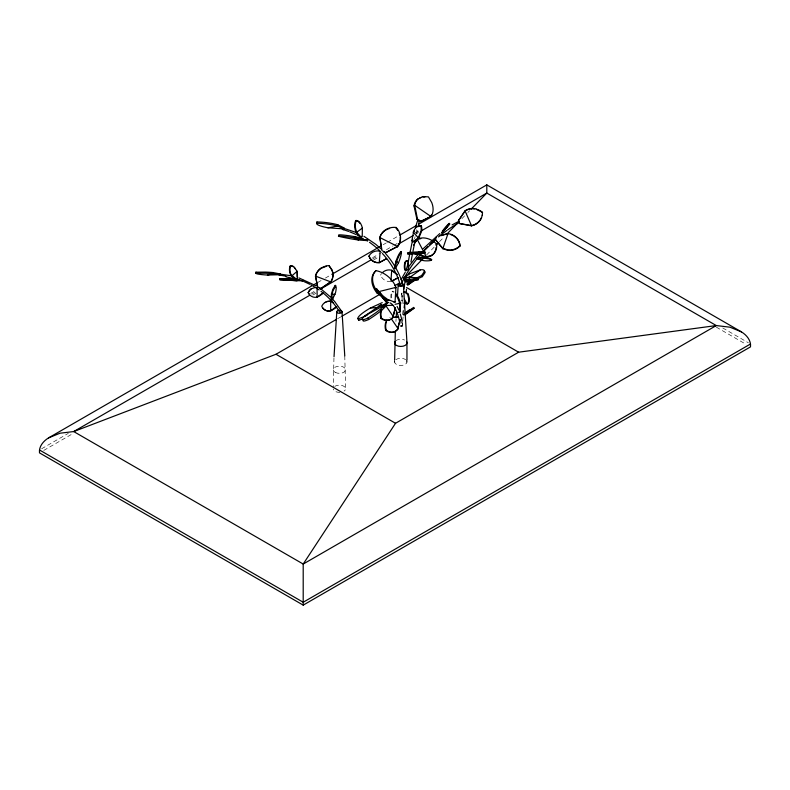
<?xml version="1.0" encoding="UTF-8"?>
<svg xmlns="http://www.w3.org/2000/svg" width="790" height="790" viewBox="0 0 790 790"><rect width="100%" height="100%" fill="white"/><g stroke="black" fill="none" stroke-linecap="round" stroke-linejoin="round"><path stroke-width="0.59" stroke-dasharray="3.95 2.96" d="M402.08 300.664L402.1 293.643L401.448 293.92L401.626 300.862M333.963 357.88L333.212 387.811M395.928 321.54L396.086 319.081M403.878 310.075C403.463 309.858 401.656 337.932 401.883 321.402M402.594 314.519L403.226 308.752M401.932 303.943L402.979 295.796M416.607 234.136L417.93 228.419M380.563 275.187L380.592 275.058A9.628 9.5 13.5 0 1 381.6 273.498M390.853 281.694L390.882 281.576A9.628 9.5 13.5 0 1 380.592 275.058M401.942 292.971L401.448 293.92L403.157 296.951M426.61 254.923L435.211 246.085M439.507 241.661L443.812 237.247M461.864 218.682L467.028 213.389M467.887 212.5L469.606 210.733M403.295 314.805L404.342 314.163M317.906 282.385L321.115 280.529M325.391 278.06L330.734 274.979M383.111 244.742L386.32 242.886M387.386 242.273L398.081 236.101M41.633 448.769L68.325 433.354M310.658 293.446L315.99 290.365M372.574 257.698L377.916 254.617M378.983 254.005L382.182 252.148M386.448 249.689L392.857 245.986M393.924 245.374L397.123 243.527M415.273 233.05L419.549 230.581M311.744 294.127L316.01 291.668M372.584 259.001L377.926 255.921M416.35 233.731L418.483 232.497M43.766 450.419L72.591 433.769M312.791 295.095L315.99 293.248M373.64 259.969L377.916 257.5M337.547 318.735L340.727 316.899M389.717 317.481L390.27 317.264M390.971 298.087A11.949 5.737 69.6 0 1 392.087 291.431L392.877 291.135A11.949 5.737 69.6 0 1 394.2 292.024M402.14 326.26L399.967 326.132M400.421 325.875L401.429 325.994M722.741 327.969L748.367 342.761M716.332 327.149L746.234 344.41M402.999 314.45L403.759 315.457M402.505 323.525L402.683 323.841A1.55 1.363 -12.3 0 1 402.377 325.213L402.061 325.47A1.619 1.422 -12.3 0 1 400.866 325.727M402.406 322.508L402.772 324.186M344.766 355.974L345.595 388.522M406.949 359.973L406.949 362.353M394.644 359.973L394.644 362.353M395.879 340.688A6.202 3.585 0 0 1 404.579 340.026M406.534 360.507A6.202 3.585 0 0 1 400.797 365.464A6.202 3.585 0 0 1 395.069 360.507M395.879 359.697A6.202 3.585 0 0 1 405.724 359.697M334.743 386.399A6.202 3.585 0 0 1 343.492 386.063A6.202 3.585 0 0 1 344.075 391.119M339.819 392.334A6.202 3.585 0 0 1 333.212 388.996M401.093 322.893A1.619 1.422 -12.3 0 1 402.515 323.446M414.612 238.866A140.64 25.408 -82.6 0 1 415.115 236.526M415.896 233.06A140.64 25.408 -82.6 0 1 416.676 229.653M391.761 297.791A11.949 5.737 69.6 0 1 392.877 291.135M392.087 291.431A11.949 5.737 69.6 0 1 393.42 292.31M335.325 372.446A6.202 3.585 0 0 0 345.497 370.441A6.202 3.585 0 0 0 337.409 366.363A6.202 3.585 0 0 0 335.325 372.446"/><path stroke-width="1.19" d="M362.225 236.289L362.383 228.073A9.628 5.392 82.1 0 0 356.31 220.479L355.678 220.568A9.628 5.392 82.1 0 0 356.221 232.645L360.694 237.237L361.79 236.348M395.523 293.288A11.949 5.737 69.6 0 1 400.382 303.232L400.175 312.001L398.279 312.425M395 302.323L395.968 287.372A20.599 14.536 41.1 0 0 375.922 270.654L375.161 271.533A20.599 14.536 41.1 0 0 376.791 292.823L387.475 300.447M331.217 299.894L331.435 293.999L332.768 289.476L335.217 285.358L336.165 287.313A8.364 2.587 -74.2 0 1 335.444 292.962L332.215 300.072L331.217 299.894L332.817 291.095L335.809 285.516M255.802 273.31L255.861 272.195L265.42 272.086A13.618 1.363 2.1 0 1 273.143 272.57L280.262 273.972L280.233 274.732L267.405 275.038A13.608 1.363 2.1 0 1 257.066 273.883L255.802 273.31L265.361 273.202A13.618 1.363 2.1 0 1 273.083 273.676L280.233 274.732M273.143 272.57L273.083 273.676L267.405 275.038M279.107 275.009L279.137 274.239L280.262 273.972M317.738 287.501L315.496 276.085A14.072 13.084 1.4 0 1 321.323 267.82L326.28 265.865L328.966 265.588L331.948 269.765L332.728 272.185A14.072 13.084 1.4 0 1 330.694 281.882L320.75 288.646L319.762 288.261M320.75 288.646L330.694 281.882L315.496 276.085L317.758 287.204L320.77 288.35M328.966 265.588L331.918 270.2M334.032 356.675L336.787 311.892M395.326 331.356L394.644 359.973M396.155 317.856L396.531 311.714M397.518 295.756L398.19 284.716M297.198 279.541L297.129 280.657L279.808 279.709L279.887 278.584L294.808 279.393M302.866 280.104L302.817 280.875L291.056 280.411L291.135 279.295L295.993 279.492M416.942 258.31L422.976 257.362L428.881 258.281A8.275 2.192 5.2 0 1 431.636 259.535L430.777 260.443A7.851 2.084 5.2 0 1 423.983 260.71L416.844 258.814L416.942 258.31L422.926 257.984L428.832 258.903A8.275 2.192 5.2 0 1 431.587 260.147M380.148 251.26L379.259 262.685A9.628 9.5 13.5 0 1 368.96 256.177L368.989 256.059A9.628 9.5 13.5 0 1 380.148 251.26L380.118 251.388M390.971 280.44L391.741 270.269A9.628 9.5 13.5 0 0 382.903 272.165M413.851 280.46A7.851 2.084 5.2 0 0 417.574 280.045L418.424 279.137A8.275 2.192 5.2 0 0 415.668 277.882L409.763 276.964L409.24 280.114L410.78 280.312M422.976 257.362L422.443 260.512M418.344 226.197L419.332 220.39L417.791 220.074L418.404 220.835M415.817 278.386L421.702 275.463L424.477 271.316A17.469 4.473 -29.1 0 0 420.359 269.834L408.479 274.258L405.448 276.421L405.082 280.736L405.724 281.902A17.469 4.473 -29.1 0 0 413.654 280.667L422.344 276.638L425.119 272.481A17.469 4.473 -29.1 0 0 424.131 271.059M482.275 215.324L482.512 212.411L480.409 210.742L475.422 208.728L472.736 208.461A13.618 13.223 1.4 0 0 465.113 210.713L458.457 220.637L465.122 210.999A13.618 13.223 1.4 0 1 470.06 209.004M404.134 307.754L404.717 303.113M404.638 262.784L404.342 265.815A8.364 2.498 -79.7 0 0 404.994 270.111L405.981 270.684L408.193 269.37L408.687 267.632L408.173 261.184L406.228 260.611L404.638 262.784L407.334 260.582M405.231 262.892L404.944 265.934A8.364 2.498 -79.7 0 0 405.596 270.229L405.981 270.684L408.479 261.925L407.877 261.806M316.8 223.274L316.968 221.98A16.6 2.834 7.6 0 1 337.804 224.775L344.302 228.043L344.183 228.932L327.929 227.777A16.6 2.834 7.6 0 1 316.8 223.274A16.6 2.834 7.6 0 1 337.636 226.068L344.183 228.932M337.804 224.775L337.636 226.068L327.929 227.777M342.258 229.268L342.376 228.379M406.08 292.695L406.554 289.219M403.937 288.824L405.31 279.591M411.837 240.595L413.921 230.394A10.191 5.974 -74.6 0 1 419.638 225.683L421.416 225.96A9.776 5.728 -74.6 0 1 421.593 231.263L418.749 238.254L413.259 241.898L411.837 240.595L412.518 241.029M367.32 240.624L358.492 239.992A16.6 1.165 9.6 0 1 338.495 236.24L338.713 234.926A16.6 1.165 9.6 0 1 354.394 236.585L363.272 238.452M408.341 261.49L409.783 253.788M410.938 262.013L412.38 254.35M409.98 252.681L412.736 239.34M413.012 251.121L414.296 244.712M392.946 317.086L395.415 307.587L392.946 317.086A11.949 9.371 68.5 0 1 381.007 318.498A11.949 9.371 68.5 0 1 381.274 309.789M397.656 329.045L400.135 319.535L397.656 329.045A11.949 9.371 68.5 0 1 385.718 330.447A11.949 9.371 68.5 0 1 386.942 319.98M418.394 224.37L486.798 184.88L741.464 331.899C746.59 335.039 751.26 340.48 750.5 346.879L303.202 605.12L39.5 452.877C38.74 446.478 43.411 441.047 48.536 437.907L311.497 286.089M396.017 261.144L394.368 268.274L395.217 268.728L398.535 262.774A9.628 1.817 -69.8 0 0 401.448 252.04L400.737 251.783A9.628 1.817 -69.8 0 0 396.017 261.144L398.535 262.774M394.862 268.452L396.728 261.401A9.628 1.817 -69.8 0 1 401.448 252.04M482.265 215.038L481.515 217.843A13.608 13.223 1.4 0 1 471.551 225.861L459.731 223.58L458.457 220.44M415.362 227.727L417.722 220.183M290.147 266.052L289.713 267.385A8.216 5.658 78.6 0 0 290.69 274.93C292.014 276.52 295.539 281.122 297.534 278.297L297.139 271.306L293.86 266.704A7.87 5.421 78.6 0 0 290.601 265.944L290.147 266.052A7.87 5.421 78.6 0 1 293.396 266.813M290.601 265.944L290.177 267.277A8.216 5.658 78.6 0 0 291.154 274.821L296.497 279.245M342.86 228.725L343.206 229.752L343.788 228.636M439.892 235.627L448.019 233.593L450.646 234.176A13.983 13.163 -3.2 0 1 459.978 245.641L460.017 246.036A13.647 12.847 -3.2 0 1 447.881 250.331L442.795 248.702L435.389 239.686L436.435 236.773M332.244 299.015L333.538 296.201M381.471 248.732L379.881 237.563A16.6 14.625 25.3 0 1 396.175 227.461A16.6 14.625 25.3 0 1 397.558 246.46L385.382 252.849L383.634 251.971M382.044 250.736L379.881 237.563L397.558 246.46L385.382 252.849M396.175 227.461L395.899 228.024A16.6 14.625 25.3 0 1 397.844 230.522M414.533 230.571L413.713 232.29L413.091 232.102L418.749 238.254M401.685 283.146L403.631 279.196A113.523 85.656 -35.8 0 1 421.277 253.629M401.103 279.68L405.319 272.125M441.956 232.912L449.707 223.935L441.956 232.912C442.528 228.774 456.906 215.344 444.039 229.969M414.819 242.836L417.209 239.321L419.648 238.333A17.36 13.114 44.3 0 1 436.594 244.041A16.936 12.808 44.3 0 1 431.478 255.397M413.535 245.157L417.209 239.321L426.304 256.799L425.692 257.471L420.181 255.595M741.464 331.899L730.029 327.208L716.293 325.559L518.625 352.202L395.523 423.282L303.202 564.05L303.202 605.12M409.289 265.963L418.206 254.281M376.791 292.823L377.561 291.935L395.968 287.372L395.197 288.251M435.991 244.703L436.594 244.041M404.806 314.815A9.727 0.553 -35.4 0 0 410.593 310.904L414.167 308.031L405.319 313.551M405.112 277.014L406.83 275.246M408.549 273.478L422.314 259.337M436.07 245.196L438.648 242.55M446.39 234.591L458.427 222.217M471.324 208.965L486.798 193.056L486.798 184.88M423.163 248.741L439.803 233.573M424.684 250.252L435.369 240.012M384.454 306.273L388.413 302.274M383.792 304.979L386.241 302.728M429.78 244.762L435.241 239.775A113.523 85.656 -35.8 0 0 431.261 243.271M376.968 289.407L386.261 300.684L385.52 301.296L379.457 293.663L380.197 293.06L387.791 302.59L387.288 303.005L376.228 290.009L376.968 289.407L376.534 288.785L385.885 300.19M362.383 228.073L356.221 232.645M408.104 283.669L409.98 282.158M405.181 313.294L413.703 307.379L413.664 308.663M404.697 314.706L410.336 310.174L409.882 309.522L404.964 313.038M418.433 220.44L416.972 219.432L413.99 205.884L414.711 205.321A16.896 12.531 53.5 0 1 418.374 198.606M416.972 219.432L417.476 219.047L414.711 205.321L430.975 216.519L420.191 221.654L419.164 220.943M420.191 221.654L430.975 216.519M368.624 319.525L367.745 318.143A20.599 2.725 -32.3 0 1 364.733 315.98L380.978 304.851L384.276 305.236L385.155 306.619A20.599 2.725 -32.3 0 1 368.624 319.525A20.599 2.725 -32.3 0 1 363.252 319.99M411.778 280.549L406.86 284.064L407.176 284.509L414.207 279.788L407.62 285.072L408.667 284.43A9.727 0.553 -35.4 0 0 414.464 280.519M406.988 279.374L405.082 280.736A17.469 4.473 -29.1 0 0 413.012 279.502M408.904 278.011L420.359 269.825M317.215 297.188C329.094 287.787 320.562 296.872 315.595 297.336A7.851 7.752 -61.4 0 1 308.969 293.979L308.228 292.606A8.275 8.176 -61.4 0 1 311.122 288.883L315.506 287.372M330.753 310.895C342.623 301.494 334.101 310.579 329.134 311.043A7.851 7.752 -61.4 0 1 322.508 307.685L321.767 306.313A8.275 8.176 -61.4 0 1 324.739 302.649M412.834 241.77L418.137 238.067L420.981 231.085A9.776 5.728 -74.6 0 0 420.803 225.772M324.66 302.59L327.583 301.346M313.63 284.854L316.839 282.998M331.81 274.357L380.978 245.976M400.214 234.867L416.251 225.604M309.611 295.361L73.707 431.557L59.971 433.216L48.536 437.907M320.286 289.199L371.517 259.614M398.209 244.209L413.15 235.578M421.692 230.65L486.798 193.056L716.293 325.559L303.202 564.05L73.707 431.557L275.996 354.266L336.481 319.348M341.784 316.286L379.99 294.226M394.852 285.644L399.098 283.195M750.5 343.996L303.202 602.247L39.5 449.994M364.733 315.98L384.276 305.236A20.599 2.725 -32.3 0 1 367.745 318.143M383.091 307.754L385.155 306.619M379.259 262.685L386.606 258.616L379.289 262.566A9.628 9.5 13.5 0 1 368.989 256.059M405.379 270.565L407.778 269.291M452.117 224.893L458.714 221.398L459.237 222.346M361.81 319.229A20.599 3.94 -27.2 0 1 358.749 320.266L358.008 318.824A20.599 3.94 -27.2 0 1 370.401 308.021L382.232 302.61M400.51 285.654L398.654 284.756L399.434 284.607M403.453 292.083L405.468 292.606L407.67 294.482L408.321 294.206L409.21 297.82A10.379 4.622 66.6 0 1 408.469 303.133L407.136 304.022L403.848 303.153M431.478 255.407L426.304 256.799L415.125 253.225M385.007 305.523L392.66 305.296M381.007 318.498L381.56 318.281A11.949 9.371 68.5 0 0 393.499 316.869L385.56 305.305A11.949 9.371 68.5 0 0 384.039 306.372M385.718 330.447L386.271 330.23A11.949 9.371 68.5 0 0 398.209 328.828L391.593 319.19M400.382 303.232L395.04 304.288M430.827 259.821L431.636 259.535M417.624 279.423L418.424 279.137M326.023 301.8L329.124 301.138M419.776 197.865L421.406 197.382M326.26 266.289L321.303 268.264A14.072 13.084 1.4 0 0 317.511 271.849M393.706 302.165L395.533 301.711M441.077 235.657L448.019 233.593L442.795 248.702M291.461 276.204L297.139 271.306L297.129 277.211M279.788 274.091L279.581 275.453L279.788 274.091L290.69 275.671M425.692 257.471L430.866 256.069A16.936 12.808 44.3 0 0 435.576 250.233M409.763 276.964L403.729 277.912L409.714 277.586L415.619 278.505A8.275 2.192 5.2 0 1 418.374 279.749M370.401 308.021L377.689 307.498M409.437 253.62L409.378 252.504L424.872 252.02L409.378 252.504A14.072 0.543 -2.6 0 0 407.907 252.978L419.529 252.612A14.072 0.543 -2.6 0 0 424.872 252.02L424.931 253.136M423.124 197.085L424.911 196.987M408.312 253.758A14.072 0.543 -2.6 0 0 407.966 254.084L419.599 253.728A14.072 0.543 -2.6 0 0 424.931 253.136M415.402 253.432L422.551 253.205M393.341 317.442L398.555 317.244L392.64 317.254M279.808 279.709L285.941 280.025M286.79 280.075L297.129 280.657M329.045 301.079L330.674 301.237L330.674 310.835M299.351 279.867L279.887 278.584M421.416 225.96L420.26 225.871A10.191 5.974 -74.6 0 0 417.811 226.789M404.115 291.806L406.119 292.34L408.321 294.206M474.533 208.925L472.746 208.748A13.618 13.223 1.4 0 0 470.949 208.856M410.83 279.69L409.289 279.492L409.24 280.114L403.641 278.416M388.67 299.736L393.341 301.652M286.039 276.836L292.369 278.248M404.352 302.935L406.643 303.478M343.472 228.192L356.399 232.536M417.999 258.685L422.492 259.89M334.407 294.324L334.99 294.492L331.435 293.999M476.291 209.271L482.512 212.411M257.115 272.767L255.861 272.195M414.671 253.718L417.979 254.844M299.045 277.971L316.267 285.881M368.575 239.805L367.715 239.39L367.557 240.288L354.167 237.889A16.6 1.165 9.6 0 0 338.495 236.24M356.557 237.632L354.394 236.585L354.167 237.889L358.492 239.992M400.599 285.072L401.113 285.229A1.254 0.81 -19.8 0 0 402.703 284.44A1.304 0.839 -19.8 0 0 402.011 283.462M382.943 251.131L385.569 252.454M406.564 287.511L518.625 352.202M275.996 354.266L395.523 423.282M363.933 236.309L375.635 244.209L380.879 248.791M330.595 301.178L333.508 303.024M417.476 219.047L420.695 221.259M308.228 292.606L309.058 294.038M389.026 300.486L377.561 291.935A20.599 14.536 41.1 0 1 375.922 270.654M396.462 274.012L391.741 270.269L397.429 274.653M321.362 289.249L330.526 297.02M361.129 237.178L356.853 232.556A9.628 5.392 82.1 0 1 356.31 220.479M332.136 298.768L334.555 301.395M385.342 300.625L375.793 289.387L376.228 290.009M294.413 267.642L295.312 268.709M435.369 239.41L442.765 248.307L447.851 249.936A13.647 12.847 -3.2 0 0 459.987 245.641M385.846 253.906C393.045 262.132 398.664 271.74 402.11 282.119M334.674 301.523L341.517 311.102M336.52 307.221L339.67 312.099M380.978 304.851L381.58 305.799M404.292 298.976L407.136 304.022L407.818 303.4A10.379 4.622 66.6 0 0 408.558 298.087L407.67 294.482M397.094 306.401L398.841 310.016M421.702 275.463L422.344 276.638M408.479 274.258L408.914 275.068M405.448 276.421L405.892 277.231M399.622 282.662L398.051 278.218A139.159 104.863 -35.7 0 0 382.409 253.521M332.185 271L332.709 272.609A14.072 13.084 1.4 0 1 330.664 282.316M335.217 285.358L335.582 287.155M400.263 313.976L401.547 318.597M401.626 318.963L402.15 321.323M399.957 323.189L399.365 320.385A172.743 31.057 -82.5 0 0 395.217 308.544M408.035 264.107L408.272 267.553M403.404 284.716L406.949 342.406L406.949 359.973M342.031 311.685L344.766 355.974M421.978 251.872L422.018 252.632M418.907 251.961L418.947 252.731M412.044 253.057L412.113 254.173M471.551 225.851L465.122 210.999M459.731 223.58L471.551 225.565A13.608 13.223 1.4 0 0 481.505 217.556M317.057 287.471L317.136 297.129M399.631 312.198L399.592 303.528A11.949 5.737 69.6 0 0 395.997 295.174M406.534 341.497A6.202 3.585 0 0 1 400.797 346.454A6.202 3.585 0 0 1 395.069 341.497M401.804 283.511A2.627 1.521 0 0 1 402.742 285.941A2.627 1.521 0 0 1 398.466 285.615A2.627 1.521 0 0 1 400.461 283.403M339.917 310.302A2.627 1.521 0 0 1 341.527 312.682A2.627 1.521 0 0 1 337.103 312.514A2.627 1.521 0 0 1 339.236 310.272M340.767 310.895A1.067 0.681 -35.1 0 1 341.566 311.477A1.067 0.681 -35.1 0 1 340.48 312.494M279.423 275.147A113.523 87.67 -30.6 0 1 285.921 276.194M295.312 278.515A113.523 87.67 -30.6 0 1 303.222 281.309M304.18 281.704A113.523 87.67 -30.6 0 1 309.769 284.311M310.855 284.874A113.523 87.67 -30.6 0 1 319.081 289.92M321.017 291.332A113.523 87.67 -30.6 0 1 335.79 306.313M422.897 251.793A113.523 85.656 -35.8 0 1 427.973 246.45M438.42 236.961A113.523 85.656 -35.8 0 1 446.844 230.483M447.713 229.87A113.523 85.656 -35.8 0 1 459.346 222.464M342.801 229.495A139.159 104.863 -35.7 0 1 348.597 231.431M349.723 231.855A139.159 104.863 -35.7 0 1 356.349 234.679M357.426 235.193A139.159 104.863 -35.7 0 1 359.539 236.25M365.642 239.735A139.159 104.863 -35.7 0 1 367.597 240.999M369.513 242.303A139.159 104.863 -35.7 0 1 379.23 250.282M400.54 285.101A1.304 0.839 -19.8 0 1 400.283 284.746M401.725 283.511A1.254 0.81 -19.8 0 1 402.031 283.501M389.974 302.876A172.743 31.057 -82.5 0 1 394.684 307.606M378.706 306.826A0.997 0.958 43.6 0 1 380.405 306.095M317.442 223.145A16.6 2.834 7.6 0 1 316.968 221.98M315.477 276.52A14.072 13.084 1.4 0 1 317.047 272.57M329.213 311.102A7.851 7.752 -61.4 0 1 322.587 307.745M413.99 205.884A16.896 12.531 53.5 0 1 417.653 199.179L422.946 196.562L428.447 196.878L431.775 202.645A16.896 12.531 53.5 0 1 430.985 216.519M431.498 214.821A16.896 12.531 53.5 0 1 430.254 217.092M308.307 292.665A8.275 8.176 -61.4 0 1 311.201 288.943M355.678 220.568A9.628 5.392 82.1 0 1 356.754 220.736M357.821 221.269A9.628 5.392 82.1 0 1 359.786 223.303M386.271 330.23A11.949 9.371 68.5 0 1 386.537 321.52M436.08 247.566A16.936 12.808 44.3 0 1 435.803 249.373M419.036 238.995A17.36 13.114 44.3 0 1 420.833 238.659M409.467 282.978A9.727 0.553 -35.4 0 1 408.213 283.788M407.028 312.415A9.727 0.553 -35.4 0 1 405.606 313.363M367.103 315.259A20.599 3.94 -27.2 0 1 358.008 318.824M358.749 320.266A20.599 3.94 -27.2 0 1 358.65 319.456M450.685 234.571A13.983 13.163 -3.2 0 1 453.144 235.627M453.904 236.082A13.983 13.163 -3.2 0 1 460.017 246.036M400.737 251.783A9.628 1.817 -69.8 0 1 400.678 252.81M381.56 318.281A11.949 9.371 68.5 0 1 381.827 309.571M400.214 237.138A16.6 14.625 25.3 0 1 397.281 247.023M399.246 233.267A16.6 14.625 25.3 0 1 399.868 235.183M379.605 238.126A16.6 14.625 25.3 0 1 389.658 228.438M398.209 277.616L391.899 281.122L398.209 277.616M447.022 226.503L442.321 231.114L442.795 231.549L447.496 226.937L447.022 226.503"/></g></svg>
